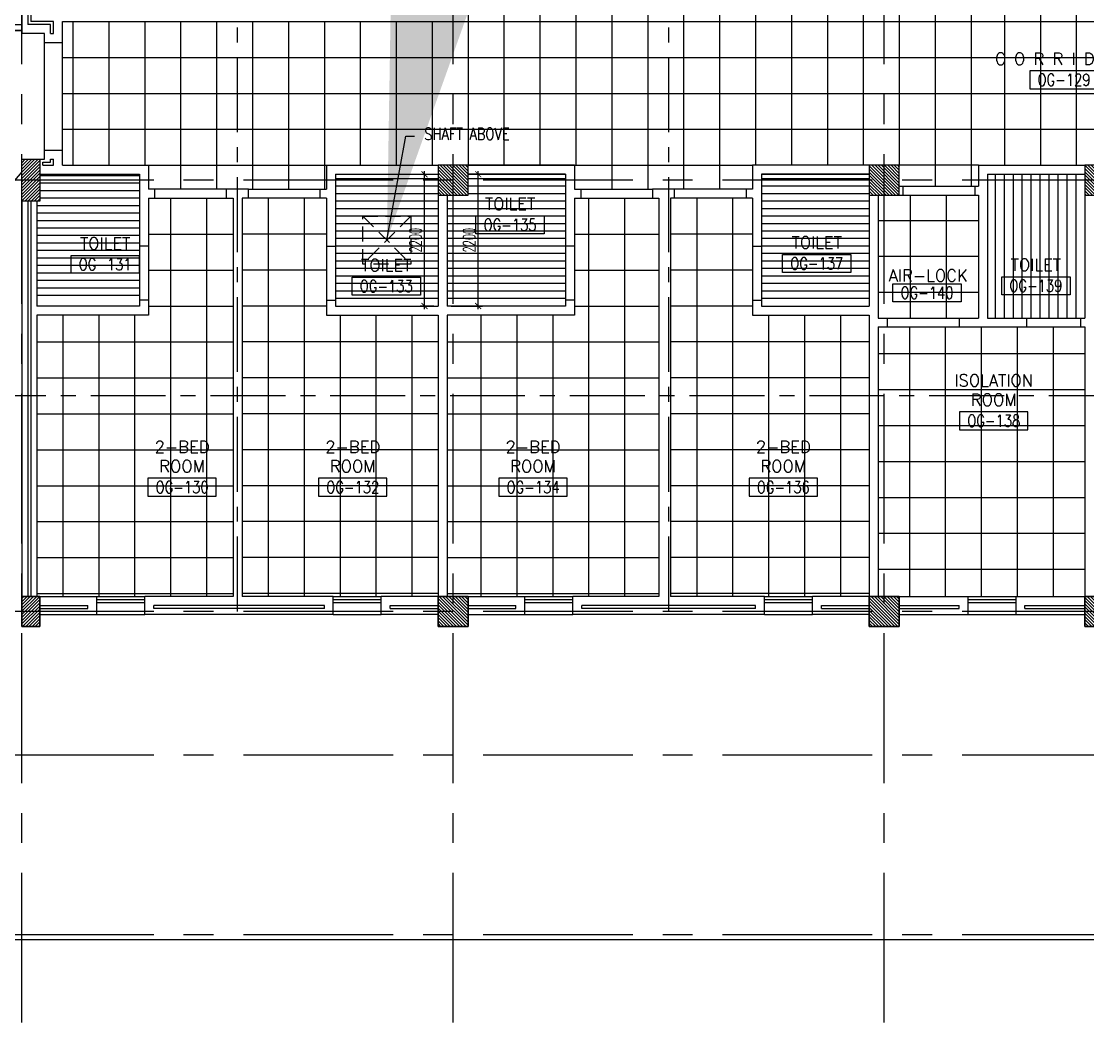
# Model space of a CAD drawing. Extents: x 88852.7 to 88945.7, y 39921.6 to 40001.1.
# Drawn here: x 88902.8 to 88920.61, y 39921.62 to 39938.33 of the extents above; entities that cross this region are included whole.
import ezdxf
from ezdxf.enums import TextEntityAlignment as Align

# ---------------------------------------------------------------- set-up
doc = ezdxf.new("R2010")
doc.units = 0
doc.header["$MEASUREMENT"] = 0
doc.header["$PDMODE"] = 34
for name, pattern in [('CENTER', [2, 1.25, -0.25, 0.25, -0.25]), ('CENTERX2', [4, 2.5, -0.5, 0.5, -0.5]), ('HIDDEN', [0.375, 0.25, -0.125])]:
    doc.linetypes.add(name, pattern=pattern)
doc.layers.get('0').update_dxf_attribs({"color": 4, "linetype": 'CONTINUOUS'})
doc.layers.get('DEFPOINTS').update_dxf_attribs({"linetype": 'CONTINUOUS'})
for name, color, linetype in [('AX-DIM', 4, 'CONTINUOUS'), ('AXES', 11, 'CENTERX2'), ('AXES1', 11, 'CENTER'), ('CEILING', 4, 'CONTINUOUS'), ('COL', 2, 'CONTINUOUS'), ('DIM', 4, 'CONTINUOUS'), ('HAT', 11, 'CONTINUOUS'), ('INSUL', 4, 'CONTINUOUS'), ('RM-BOX', 11, 'CONTINUOUS'), ('RM-NAME', 11, 'CONTINUOUS'), ('RM-NO', 11, 'CONTINUOUS'), ('ROOF', 7, 'CONTINUOUS'), ('SHAFT', 4, 'CONTINUOUS'), ('WALL', 2, 'CONTINUOUS'), ('WIN', 3, 'CONTINUOUS')]:
    doc.layers.add(name, color=color, linetype=linetype)
doc.styles.add('ROMANS', font='ROMANS.shx', dxfattribs={"width": 0.6})
doc.styles.add('SIMPLEX', font='simplex.shx', dxfattribs={"width": 0.8})
doc.dimstyles.new('DIM-OUT', dxfattribs={"dimscale": 0, "dimtxt": 0.24, "dimasz": 0.08, "dimexe": 0.02, "dimexo": 0.02, "dimgap": 0.05, "dimtad": 1, "dimdec": 0, "dimlfac": 1000, "dimzin": 0, "dimtxsty": 'ROMANS', "dimblk1": 'ARCHTICK', "dimblk2": 'ARCHTICK', "dimsah": 1, "dimcen": 0.01, "dimdle": 0.08, "dimclrd": 4, "dimclre": 4, "dimclrt": 2, "dimazin": 3, "dimtp": 2, "dimtm": 2, "dimtfac": 0.114286, "dimtdec": 0, "dimtix": 1, "dimtmove": 0, "dimatfit": 3, "dimtolj": 1, "dimtzin": 0})
doc.dimstyles.new('DIM7', dxfattribs={"dimtxt": 0.24, "dimasz": 0.08, "dimexe": 0.07, "dimexo": 0.05, "dimgap": 0.07, "dimtad": 1, "dimzin": 0, "dimtxsty": 'SIMPLEX', "dimblk": 'ARCHTICK', "dimcen": 0.05, "dimdle": 0.05, "dimclrd": 4, "dimclre": 4, "dimclrt": 2, "dimazin": 3, "dimtp": 2, "dimtm": 2, "dimtfac": 0.114286, "dimtix": 1, "dimtmove": 0, "dimatfit": 3, "dimtolj": 1, "dimtzin": 0})
doc.dimstyles.new('STANDARD_IN', dxfattribs={"dimtxt": 0.2, "dimasz": 0.1, "dimexe": 0.07, "dimexo": 0.07, "dimgap": 0.05, "dimtad": 1, "dimdec": 0, "dimlfac": 1000, "dimzin": 0, "dimtxsty": 'ROMANS', "dimblk": 'ARCHTICK', "dimcen": 0.05, "dimdle": 0.05, "dimclrd": 4, "dimclre": 4, "dimclrt": 2, "dimazin": 3, "dimtfac": 1, "dimtdec": 0, "dimtmove": 0, "dimatfit": 3, "dimtolj": 1, "dimtzin": 0})

# ---------------------------------------------------------------- blocks, each defined once
blk = doc.blocks.new('_ARCHTICK')
at = {"color": 0, "linetype": 'BYBLOCK', "const_width": 0.15}
blk.add_lwpolyline([(-0.5, -0.5), (0.5, 0.5)], dxfattribs=at)
blk = doc.blocks.new('*D36')
at = {"layer": 'AX-DIM', "color": 4}
for p, q in [((88943.63, 39928.23), (88944.33, 39928.23)), ((88944.31, 39928.31), (88944.31, 39922.925)), ((88901.685, 39923.005), (88944.33, 39923.005))]:
    blk.add_line(p, q, dxfattribs=at)
at = {"layer": 'DEFPOINTS', "color": 0}
for p in [(88943.61, 39928.23), (88901.665, 39923.005), (88944.31, 39923.005)]:
    blk.add_point(p, dxfattribs=at)
at = {"layer": 'AX-DIM', "color": 4, "xscale": 0.08, "yscale": 0.08, "zscale": 0.08}
for p, rotation in [((88944.31, 39928.23), 90), ((88944.31, 39923.005), 270)]:
    blk.add_blockref('_ARCHTICK', p, dxfattribs=dict(at, rotation=rotation))
at = {"layer": 'AX-DIM', "color": 2, "insert": (88944.14, 39925.617), "char_height": 0.24, "attachment_point": 5, "rotation": 90, "style": 'ROMANS'}
blk.add_mtext('\\A1;5225', dxfattribs=at)
blk = doc.blocks.new('*D157')
at = {"layer": 'DEFPOINTS', "color": 0, "linetype": 'BYBLOCK'}
for p in [(88910.43, 39935.78), (88910.531, 39935.78), (88909.91, 39933.58)]:
    blk.add_point(p, dxfattribs=at)
at = {"layer": 'DIM', "color": 4, "linetype": 'BYBLOCK'}
for p, q in [((88910.461, 39935.78), (88910.36, 39935.78)), ((88910.43, 39933.53), (88910.43, 39935.83)), ((88909.98, 39933.58), (88910.5, 39933.58))]:
    blk.add_line(p, q, dxfattribs=at)
at = {"layer": 'DIM', "color": 4, "linetype": 'BYBLOCK', "xscale": 0.1, "yscale": 0.1, "zscale": 0.1}
for p, rotation in [((88910.43, 39935.78), 90), ((88910.43, 39933.58), 270)]:
    blk.add_blockref('_ARCHTICK', p, dxfattribs=dict(at, rotation=rotation))
at = {"layer": 'DIM', "color": 2, "linetype": 'BYBLOCK', "insert": (88910.28, 39934.68), "char_height": 0.2, "attachment_point": 5, "rotation": 90, "style": 'ROMANS'}
blk.add_mtext('\\A1;2200', dxfattribs=at)
blk = doc.blocks.new('*D158')
at = {"layer": 'DEFPOINTS', "color": 0, "linetype": 'BYBLOCK'}
for p in [(88909.525, 39935.78), (88909.533, 39935.78), (88909.76, 39933.58)]:
    blk.add_point(p, dxfattribs=at)
at = {"layer": 'DIM', "color": 4, "linetype": 'BYBLOCK'}
for p, q in [((88909.533, 39933.53), (88909.533, 39935.83)), ((88909.595, 39935.78), (88909.603, 39935.78)), ((88909.69, 39933.58), (88909.463, 39933.58))]:
    blk.add_line(p, q, dxfattribs=at)
at = {"layer": 'DIM', "color": 4, "linetype": 'BYBLOCK', "xscale": 0.1, "yscale": 0.1, "zscale": 0.1}
for p, rotation in [((88909.533, 39935.78), 90), ((88909.533, 39933.58), 270)]:
    blk.add_blockref('_ARCHTICK', p, dxfattribs=dict(at, rotation=rotation))
at = {"layer": 'DIM', "color": 2, "linetype": 'BYBLOCK', "insert": (88909.383, 39934.68), "char_height": 0.2, "attachment_point": 5, "rotation": 90, "style": 'ROMANS'}
blk.add_mtext('\\A1;2200', dxfattribs=at)
blk = doc.blocks.new('RM1')
at = {"layer": 'RM-BOX'}
blk.add_lwpolyline([(570, -200), (-570, -200), (-570, -500), (570, -500)], close=True, dxfattribs=at)
at = {"layer": 'RM-NAME', "style": 'ROMANS'}
blk.add_attdef('ROOMNAME1', text='', height=200, dxfattribs=at).set_placement((0, 324), align=Align.MIDDLE)
blk = doc.blocks.new('*X132')
at = {"color": 0}
for p, q in [((238727, 169890), (239227, 170390)), ((238729, 169945), (239174, 170390)), ((238729, 169998), (239121, 170390)), ((238729, 170051), (239067, 170390)), ((238729, 170104), (239014, 170390)), ((238729, 170157), (238961, 170390)), ((238729, 170210), (238908, 170390)), ((238729, 170263), (238855, 170390)), ((238729, 170316), (238802, 170390)), ((238729, 170369), (238749, 170390)), ((238780, 169890), (239229, 170339)), ((238833, 169890), (239229, 170286)), ((238886, 169890), (239229, 170233)), ((238939, 169890), (239229, 170180)), ((238992, 169890), (239229, 170127)), ((239045, 169890), (239229, 170074)), ((239098, 169890), (239229, 170020)), ((239151, 169890), (239229, 169967)), ((239204, 169890), (239229, 169914))]:
    blk.add_line(p, q, dxfattribs=at)
blk = doc.blocks.new('COL50')
at = {"layer": 'COL'}
blk.add_lwpolyline([(-250, 250), (-250, -250), (250, -250), (250, 250)], close=True, dxfattribs=at)
blk = doc.blocks.new('*X130')
at = {"color": 0}
for p, q in [((227929, 169910), (228408, 170390)), ((227929, 169963), (228355, 170390)), ((227929, 170017), (228302, 170390)), ((227929, 170070), (228249, 170390)), ((227929, 170123), (228196, 170390)), ((227929, 170176), (228143, 170390)), ((227929, 170229), (228090, 170390)), ((227929, 170282), (228037, 170390)), ((227929, 170335), (227984, 170390)), ((227961, 169890), (228429, 170357)), ((228014, 169890), (228429, 170304)), ((228067, 169890), (228429, 170251)), ((228120, 169890), (228429, 170198)), ((228173, 169890), (228429, 170145)), ((228226, 169890), (228429, 170092)), ((228279, 169890), (228429, 170039)), ((228332, 169890), (228429, 169986)), ((228385, 169890), (228429, 169933))]:
    blk.add_line(p, q, dxfattribs=at)
blk = doc.blocks.new('*X131')
at = {"color": 0}
for p, q in [((235129, 169898), (235620, 170390)), ((235129, 169951), (235567, 170390)), ((235129, 170004), (235514, 170390)), ((235129, 170057), (235461, 170390)), ((235129, 170110), (235408, 170390)), ((235129, 170163), (235355, 170390)), ((235129, 170216), (235302, 170390)), ((235129, 170269), (235249, 170390)), ((235129, 170322), (235196, 170390)), ((235129, 170375), (235143, 170390)), ((235173, 169890), (235629, 170345)), ((235226, 169890), (235629, 170292)), ((235279, 169890), (235629, 170239)), ((235332, 169890), (235629, 170186)), ((235385, 169890), (235629, 170133)), ((235439, 169890), (235629, 170080)), ((235492, 169890), (235629, 170027)), ((235545, 169890), (235629, 169974)), ((235598, 169890), (235629, 169921))]:
    blk.add_line(p, q, dxfattribs=at)
blk = doc.blocks.new('C11')
at = {"layer": 'HAT'}
h = blk.add_hatch(dxfattribs=at)
h.set_pattern_fill('ANSI31', color=256, scale=300, style=0)
h.set_pattern_definition([(45, (-248556.182, -75061.005), (-26.5165043, 26.5165043), [])])
h.paths.add_polyline_path([(300, 700), (0, 700), (0, 350), (300, 350)])
h.paths.add_polyline_path([(300, 350), (0, 350), (0, 0), (300, 0)])
at = {"layer": 'COL'}
blk.add_lwpolyline([(300, 700), (300, 0), (0, 0), (0, 700)], close=True, dxfattribs=at)
blk = doc.blocks.new('*X127')
at = {"color": 0}
for p, q in [((238729, 177104), (239214, 177590)), ((238729, 177157), (239161, 177590)), ((238729, 177210), (239108, 177590)), ((238729, 177263), (239055, 177590)), ((238729, 177316), (239002, 177590)), ((238729, 177369), (238949, 177590)), ((238729, 177422), (238896, 177590)), ((238729, 177475), (238843, 177590)), ((238729, 177528), (238790, 177590)), ((238729, 177581), (238737, 177590)), ((238767, 177090), (239229, 177551)), ((238820, 177090), (239229, 177498)), ((238873, 177090), (239229, 177445)), ((238926, 177090), (239229, 177392)), ((238979, 177090), (239229, 177339)), ((239032, 177090), (239229, 177286)), ((239085, 177090), (239229, 177233)), ((239138, 177090), (239229, 177180)), ((239191, 177090), (239229, 177127))]:
    blk.add_line(p, q, dxfattribs=at)
blk = doc.blocks.new('*X128')
at = {"color": 0}
for p, q in [((235129, 177110), (235608, 177590)), ((235129, 177163), (235555, 177590)), ((235129, 177217), (235502, 177590)), ((235129, 177270), (235449, 177590)), ((235129, 177323), (235396, 177590)), ((235129, 177376), (235343, 177590)), ((235129, 177429), (235290, 177590)), ((235129, 177482), (235237, 177590)), ((235129, 177535), (235184, 177590)), ((235161, 177090), (235629, 177557)), ((235214, 177090), (235629, 177504)), ((235267, 177090), (235629, 177451)), ((235320, 177090), (235629, 177398)), ((235373, 177090), (235629, 177345)), ((235426, 177090), (235629, 177292)), ((235479, 177090), (235629, 177239)), ((235532, 177090), (235629, 177186)), ((235585, 177090), (235629, 177133))]:
    blk.add_line(p, q, dxfattribs=at)
blk = doc.blocks.new('*X129')
at = {"color": 0}
for p, q in [((227929, 177123), (228395, 177590)), ((227929, 177176), (228342, 177590)), ((227929, 177229), (228289, 177590)), ((227929, 177282), (228236, 177590)), ((227929, 177335), (228183, 177590)), ((227929, 177388), (228130, 177590)), ((227929, 177441), (228077, 177590)), ((227929, 177494), (228024, 177590)), ((227929, 177547), (227971, 177590)), ((227948, 177090), (228429, 177570)), ((228001, 177090), (228429, 177517)), ((228054, 177090), (228429, 177464)), ((228107, 177090), (228429, 177411)), ((228161, 177090), (228429, 177358)), ((228214, 177090), (228429, 177305)), ((228267, 177090), (228429, 177252)), ((228320, 177090), (228429, 177199)), ((228373, 177090), (228429, 177146))]:
    blk.add_line(p, q, dxfattribs=at)
blk = doc.blocks.new('C-300')
at = {"layer": 'HAT', "linetype": 'BYBLOCK', "ltscale": 0.3}
h = blk.add_hatch(dxfattribs=at)
h.set_pattern_fill('ANSI31', color=8, scale=300, style=0)
h.set_pattern_definition([(45, (-258496.182, -82361.005), (-26.5165043, 26.5165043), [])])
h.paths.add_polyline_path([(300, 500), (0, 500), (0, 250), (300, 250)])
h.paths.add_polyline_path([(300, 250), (0, 250), (0, 0), (300, 0)])
at = {"layer": 'COL'}
blk.add_lwpolyline([(0, 500), (300, 500), (300, 0), (0, 0)], close=True, dxfattribs=at)

msp = doc.modelspace()

# ---------------------------------------------------------------- linework, layer by layer
at = {"layer": 'AXES'}
for p, q in [((88910.0103, 39921.6153), (88910.0103, 40000.4279)), ((88917.2103, 39921.6153), (88917.2103, 40000.4279)), ((88902.8103, 39921.6153), (88902.8103, 40000.0779)), ((88945.0103, 39935.6796), (88876.9703, 39935.6796)), ((88945.0103, 39928.4796), (88876.9703, 39928.4796)), ((88945.0103, 39926.0796), (88876.9703, 39926.0796)), ((88945.0103, 39923.0796), (88876.9703, 39923.0796))]:
    msp.add_line(p, q, dxfattribs=at)
at = {"layer": 'AXES1'}
for p, q in [((88906.4103, 39928.4796), (88906.4103, 39987.2996)), ((88913.6103, 39928.4796), (88913.6103, 39987.2996)), ((88935.2103, 39932.0796), (88874.5703, 39932.0796)), ((88935.2103, 39932.0796), (88892.9203, 39932.0796))]:
    msp.add_line(p, q, dxfattribs=at)
at = {"layer": 'CEILING', "linetype": 'CONTINUOUS'}
for p, q in [((88918.0603, 39953.6046), (88918.0603, 39935.5796)), ((88918.6603, 39953.6046), (88918.6603, 39935.5796)), ((88919.2228, 39935.9296), (88919.2228, 39953.6046)), ((88919.8228, 39935.9296), (88919.8228, 39953.6046)), ((88920.4228, 39935.9296), (88920.4228, 39953.6046)), ((88910.8603, 39952.5496), (88910.8603, 39935.9296)), ((88911.4603, 39952.5496), (88911.4603, 39935.9296)), ((88912.0603, 39952.5496), (88912.0603, 39935.9296)), ((88912.6603, 39939.0296), (88912.6603, 39935.5296)), ((88913.2603, 39939.0296), (88913.2603, 39935.5296)), ((88913.8603, 39939.0296), (88913.8603, 39935.5296)), ((88914.4603, 39939.0296), (88914.4603, 39935.5296)), ((88915.0603, 39939.0296), (88915.0603, 39935.9296)), ((88915.6603, 39938.7796), (88915.6603, 39935.9296)), ((88916.2603, 39938.7796), (88916.2603, 39935.9296)), ((88916.8603, 39938.7796), (88916.8603, 39935.9296)), ((88917.4603, 39938.7796), (88917.4603, 39935.9296)), ((88903.6603, 39938.3296), (88903.6603, 39935.9296)), ((88904.2603, 39938.3296), (88904.2603, 39935.9296)), ((88904.8603, 39938.3296), (88904.8603, 39935.9296)), ((88905.4603, 39938.3296), (88905.4603, 39935.5296)), ((88906.0603, 39938.3296), (88906.0603, 39935.5296)), ((88906.6603, 39938.3296), (88906.6603, 39935.5296)), ((88907.2603, 39938.3296), (88907.2603, 39935.5296)), ((88907.8603, 39938.3296), (88907.8603, 39935.5296)), ((88908.4603, 39938.3296), (88908.4603, 39935.9296)), ((88909.0603, 39938.3296), (88909.0603, 39935.9296)), ((88909.6603, 39938.3296), (88909.6603, 39935.9296)), ((88910.2603, 39938.3296), (88927.7603, 39938.3296)), ((88910.2603, 39938.3296), (88910.2603, 39935.9296)), ((88903.4853, 39937.7296), (88934.9603, 39937.7296)), ((88903.4853, 39937.1296), (88934.9603, 39937.1296)), ((88903.4853, 39936.5296), (88934.9603, 39936.5296)), ((88904.9228, 39935.9296), (88907.9489, 39935.9296)), ((88912.0353, 39935.9296), (88915.0103, 39935.9296)), ((88918.7853, 39935.9296), (88917.4603, 39935.9296)), ((88917.6478, 39933.3796), (88917.6478, 39935.4296)), ((88918.2478, 39933.3796), (88918.2478, 39935.4296)), ((88918.7853, 39935.0046), (88917.1103, 39935.0046)), ((88918.7853, 39934.4046), (88917.1103, 39934.4046)), ((88918.7853, 39933.8046), (88917.1103, 39933.8046))]:
    msp.add_line(p, q, dxfattribs=at)
at = {"layer": 'CEILING', "linetype": 'BYBLOCK', "ltscale": 0.3}
for p, q in [((88904.7723, 39935.7546), (88903.1103, 39935.7546)), ((88909.7603, 39935.7046), (88908.0483, 39935.7046)), ((88911.8853, 39935.7046), (88910.2603, 39935.7046)), ((88916.9603, 39935.7046), (88915.1603, 39935.7046)), ((88919.0603, 39935.7796), (88919.0603, 39933.3796)), ((88919.2103, 39935.7796), (88919.2103, 39933.3796)), ((88919.3603, 39935.7796), (88919.3603, 39933.3796)), ((88919.5103, 39935.7796), (88919.5103, 39933.3796)), ((88919.6603, 39935.7796), (88919.6603, 39933.3796)), ((88919.8103, 39935.7796), (88919.8103, 39933.3796)), ((88919.9603, 39935.7796), (88919.9603, 39933.3796)), ((88920.1103, 39935.7796), (88920.1103, 39933.3796)), ((88920.2603, 39935.7796), (88920.2603, 39933.3796)), ((88920.4103, 39935.7796), (88920.4103, 39933.3796)), ((88904.7723, 39935.6296), (88903.1103, 39935.6296)), ((88904.7723, 39935.5046), (88903.1103, 39935.5046)), ((88909.7603, 39935.5796), (88908.0483, 39935.5796)), ((88911.8853, 39935.5796), (88910.2603, 39935.5796)), ((88916.9603, 39935.5796), (88915.1603, 39935.5796)), ((88904.7723, 39935.3796), (88903.1103, 39935.3796)), ((88905.2978, 39928.7296), (88905.2978, 39935.3796)), ((88905.8978, 39928.7296), (88905.8978, 39935.3796)), ((88906.9228, 39935.3796), (88906.9228, 39928.7296)), ((88907.5228, 39935.3796), (88907.5228, 39928.7296)), ((88909.7603, 39935.4546), (88908.0483, 39935.4546)), ((88909.7603, 39935.3296), (88908.0483, 39935.3296)), ((88911.8853, 39935.3296), (88909.9103, 39935.3296)), ((88911.8853, 39935.4546), (88910.2603, 39935.4546)), ((88912.279, 39928.7296), (88912.279, 39935.3796)), ((88912.879, 39928.7296), (88912.879, 39935.3796)), ((88914.0788, 39935.3796), (88914.0788, 39928.7296)), ((88914.6788, 39935.3796), (88914.6788, 39928.7296)), ((88916.9603, 39935.4546), (88915.1603, 39935.4546)), ((88916.9603, 39935.3296), (88915.1603, 39935.3296)), ((88904.7723, 39935.2546), (88903.0603, 39935.2546)), ((88909.7603, 39935.2046), (88908.0483, 39935.2046)), ((88911.8853, 39935.2046), (88909.9103, 39935.2046)), ((88916.9603, 39935.2046), (88915.1603, 39935.2046)), ((88904.7723, 39935.1296), (88903.0603, 39935.1296)), ((88904.7723, 39935.0046), (88903.0603, 39935.0046)), ((88909.7603, 39935.0796), (88908.0483, 39935.0796)), ((88911.8853, 39935.0796), (88909.9103, 39935.0796)), ((88916.9603, 39935.0796), (88915.1603, 39935.0796)), ((88904.7723, 39934.8796), (88903.0603, 39934.8796)), ((88909.7603, 39934.9546), (88908.0483, 39934.9546)), ((88909.7603, 39934.8296), (88908.0483, 39934.8296)), ((88911.8853, 39934.9546), (88909.9103, 39934.9546)), ((88911.8853, 39934.8296), (88909.9103, 39934.8296)), ((88916.9603, 39934.9546), (88915.1603, 39934.9546)), ((88916.9603, 39934.8296), (88915.1603, 39934.8296)), ((88904.7723, 39934.7546), (88903.0603, 39934.7546)), ((88904.7723, 39934.6296), (88903.0603, 39934.6296)), ((88904.9228, 39934.7796), (88906.3353, 39934.7796)), ((88907.8983, 39934.7796), (88906.4853, 39934.7796)), ((88909.7603, 39934.7046), (88908.0483, 39934.7046)), ((88911.8853, 39934.7046), (88909.9103, 39934.7046)), ((88912.0353, 39934.7796), (88913.4478, 39934.7796)), ((88915.0103, 39934.7796), (88913.6418, 39934.7796)), ((88916.9603, 39934.7046), (88915.1603, 39934.7046)), ((88904.7723, 39934.5046), (88903.0603, 39934.5046)), ((88909.7603, 39934.5796), (88908.0483, 39934.5796)), ((88909.7603, 39934.4546), (88908.0483, 39934.4546)), ((88911.8853, 39934.5796), (88909.9103, 39934.5796)), ((88911.8853, 39934.4546), (88909.9103, 39934.4546)), ((88916.9603, 39934.5796), (88915.1603, 39934.5796)), ((88916.9603, 39934.4546), (88915.1603, 39934.4546)), ((88904.7723, 39934.3796), (88903.0603, 39934.3796)), ((88904.7723, 39934.2546), (88903.0603, 39934.2546)), ((88909.7603, 39934.3296), (88908.0483, 39934.3296)), ((88911.8853, 39934.3296), (88909.9103, 39934.3296)), ((88916.9603, 39934.3296), (88915.1603, 39934.3296)), ((88904.7723, 39934.1296), (88903.0603, 39934.1296)), ((88904.9228, 39934.1796), (88906.3353, 39934.1796)), ((88907.8983, 39934.1796), (88906.4853, 39934.1796)), ((88909.7603, 39934.2046), (88908.0483, 39934.2046)), ((88909.7603, 39934.0796), (88908.0483, 39934.0796)), ((88911.8853, 39934.2046), (88909.9103, 39934.2046)), ((88911.8853, 39934.0796), (88909.9103, 39934.0796)), ((88912.0353, 39934.1796), (88913.4478, 39934.1796)), ((88915.0103, 39934.1796), (88913.6418, 39934.1796)), ((88916.9603, 39934.2046), (88915.1603, 39934.2046)), ((88916.9603, 39934.0796), (88915.1603, 39934.0796)), ((88904.7723, 39934.0046), (88903.0603, 39934.0046)), ((88909.7603, 39933.9546), (88908.0483, 39933.9546)), ((88911.8853, 39933.9546), (88909.9103, 39933.9546)), ((88916.9603, 39933.9546), (88915.1603, 39933.9546)), ((88904.7723, 39933.8796), (88903.0603, 39933.8796)), ((88904.7723, 39933.7546), (88903.0603, 39933.7546)), ((88909.7603, 39933.8296), (88908.0483, 39933.8296)), ((88911.8853, 39933.8296), (88909.9103, 39933.8296)), ((88916.9603, 39933.8296), (88915.1603, 39933.8296)), ((88904.9228, 39933.5796), (88906.3353, 39933.5796)), ((88907.8983, 39933.5796), (88906.4853, 39933.5796)), ((88909.7603, 39933.7046), (88908.0483, 39933.7046)), ((88911.8853, 39933.7046), (88909.9103, 39933.7046)), ((88912.0353, 39933.5796), (88913.4478, 39933.5796)), ((88915.0103, 39933.5796), (88913.6418, 39933.5796)), ((88916.9603, 39933.7046), (88915.1603, 39933.7046)), ((88903.4978, 39928.7296), (88903.4978, 39933.4296)), ((88904.0978, 39928.7296), (88904.0978, 39933.4296)), ((88904.6978, 39928.7296), (88904.6978, 39933.4296)), ((88908.1228, 39933.4296), (88908.1228, 39928.7296)), ((88908.7228, 39933.4296), (88908.7228, 39928.7296)), ((88909.3228, 39933.4296), (88909.3228, 39928.7296)), ((88910.479, 39928.7296), (88910.479, 39933.4296)), ((88911.079, 39928.7296), (88911.079, 39933.4296)), ((88911.679, 39928.7296), (88911.679, 39933.4296)), ((88915.2788, 39933.4296), (88915.2788, 39928.7296)), ((88915.8788, 39933.4296), (88915.8788, 39928.7296)), ((88916.4788, 39933.4296), (88916.4788, 39928.7296)), ((88917.6353, 39928.7296), (88917.6353, 39933.2296)), ((88918.2353, 39928.7296), (88918.2353, 39933.2296)), ((88918.8353, 39928.7296), (88918.8353, 39933.2296)), ((88919.4353, 39928.7296), (88919.4353, 39933.2296)), ((88920.0353, 39928.7296), (88920.0353, 39933.2296)), ((88903.0603, 39932.9796), (88906.3353, 39932.9796)), ((88909.7603, 39932.9796), (88906.4853, 39932.9796)), ((88909.9103, 39932.9796), (88913.4478, 39932.9796)), ((88916.9603, 39932.9796), (88913.6418, 39932.9796)), ((88920.5603, 39932.7796), (88917.1103, 39932.7796)), ((88903.0603, 39932.3796), (88906.3353, 39932.3796)), ((88909.7603, 39932.3796), (88906.4853, 39932.3796)), ((88909.9103, 39932.3796), (88913.4478, 39932.3796)), ((88916.9603, 39932.3796), (88913.6418, 39932.3796)), ((88920.5603, 39932.1796), (88917.1103, 39932.1796)), ((88903.0603, 39931.7796), (88906.3353, 39931.7796)), ((88909.7603, 39931.7796), (88906.4853, 39931.7796)), ((88909.9103, 39931.7796), (88913.4478, 39931.7796)), ((88916.9603, 39931.7796), (88913.6418, 39931.7796)), ((88920.5603, 39931.5796), (88917.1103, 39931.5796)), ((88903.0603, 39931.1796), (88906.3353, 39931.1796)), ((88909.7603, 39931.1796), (88906.4853, 39931.1796)), ((88909.9103, 39931.1796), (88913.4478, 39931.1796)), ((88916.9603, 39931.1796), (88913.6418, 39931.1796)), ((88920.5603, 39930.9796), (88917.1103, 39930.9796)), ((88903.0603, 39930.5796), (88906.3353, 39930.5796)), ((88909.7603, 39930.5796), (88906.4853, 39930.5796)), ((88909.9103, 39930.5796), (88913.4478, 39930.5796)), ((88916.9603, 39930.5796), (88913.6418, 39930.5796)), ((88920.5603, 39930.3796), (88917.1103, 39930.3796)), ((88903.0603, 39929.9796), (88906.3353, 39929.9796)), ((88909.7603, 39929.9796), (88906.4853, 39929.9796)), ((88909.9103, 39929.9796), (88913.4478, 39929.9796)), ((88916.9603, 39929.9796), (88913.6418, 39929.9796)), ((88920.5603, 39929.7796), (88917.1103, 39929.7796)), ((88903.0603, 39929.3796), (88906.3353, 39929.3796)), ((88909.7603, 39929.3796), (88906.4853, 39929.3796)), ((88909.9103, 39929.3796), (88913.4478, 39929.3796)), ((88916.9603, 39929.3796), (88913.6418, 39929.3796)), ((88920.5603, 39929.1796), (88917.1103, 39929.1796)), ((88903.0603, 39928.7796), (88906.3353, 39928.7796)), ((88909.7603, 39928.7796), (88906.4853, 39928.7796)), ((88909.9103, 39928.7796), (88913.4478, 39928.7796)), ((88916.9603, 39928.7796), (88913.6418, 39928.7796))]:
    msp.add_line(p, q, dxfattribs=at)
at = {"layer": 'COL'}
for points in [[(88910.2603, 39928.7296), (88910.2603, 39928.2296), (88909.7603, 39928.2296), (88909.7603, 39928.7296)], [(88917.4603, 39928.7296), (88917.4603, 39928.2296), (88916.9603, 39928.2296), (88916.9603, 39928.7296)], [(88921.0603, 39928.7296), (88921.0603, 39928.2296), (88920.5603, 39928.2296), (88920.5603, 39928.7296)]]:
    msp.add_lwpolyline(points, close=True, dxfattribs=at)
at = {"layer": 'DEFPOINTS', "color": 0, "linetype": 'CONTINUOUS'}
msp.add_line((88902.8103, 39938.1796), (88900.8616, 39938.1796), dxfattribs=at)
at = {"layer": 'INSUL'}
for p, q in [((88902.9103, 39940.7921), (88902.9103, 39938.2796)), ((88902.9603, 39940.7921), (88902.9603, 39938.3296)), ((88903.2853, 39938.2796), (88902.9103, 39938.2796)), ((88903.3353, 39938.3296), (88902.9603, 39938.3296)), ((88903.2853, 39938.1296), (88903.2853, 39938.2796)), ((88903.3353, 39938.1296), (88903.3353, 39938.3296)), ((88903.2853, 39938.1296), (88903.3353, 39938.1296)), ((88903.1603, 39935.9796), (88903.2853, 39935.9796)), ((88903.1603, 39935.9296), (88903.3353, 39935.9296)), ((88903.2853, 39935.9796), (88903.2853, 39936.0296)), ((88903.2853, 39936.0296), (88903.3353, 39936.0296)), ((88903.3353, 39935.9296), (88903.3353, 39936.0296)), ((88902.9103, 39935.3296), (88902.9103, 39928.7296)), ((88902.9603, 39935.3296), (88902.9603, 39928.7296)), ((88903.1103, 39928.5796), (88903.9103, 39928.5796)), ((88903.9103, 39928.5296), (88903.9103, 39928.5796)), ((88905.0103, 39928.5296), (88905.0103, 39928.5796)), ((88907.8603, 39928.5796), (88905.0103, 39928.5796)), ((88907.8603, 39928.5296), (88907.8603, 39928.5796)), ((88908.9603, 39928.5296), (88908.9603, 39928.5796)), ((88908.9603, 39928.5796), (88909.7603, 39928.5796)), ((88910.2603, 39928.5796), (88911.0603, 39928.5796)), ((88911.0603, 39928.5296), (88911.0603, 39928.5796)), ((88912.1603, 39928.5296), (88912.1603, 39928.5796)), ((88915.0603, 39928.5796), (88912.1603, 39928.5796)), ((88915.0603, 39928.5296), (88915.0603, 39928.5796)), ((88916.1603, 39928.5796), (88916.9603, 39928.5796)), ((88916.1603, 39928.5296), (88916.1603, 39928.5796)), ((88917.4603, 39928.5796), (88918.4603, 39928.5796)), ((88918.4603, 39928.5296), (88918.4603, 39928.5796)), ((88919.5603, 39928.5796), (88920.5603, 39928.5796)), ((88919.5603, 39928.5296), (88919.5603, 39928.5796)), ((88903.1103, 39928.5296), (88903.9103, 39928.5296)), ((88907.8603, 39928.5296), (88905.0103, 39928.5296)), ((88908.9603, 39928.5296), (88909.7603, 39928.5296)), ((88910.2603, 39928.5296), (88911.0603, 39928.5296)), ((88915.0603, 39928.5296), (88912.1603, 39928.5296)), ((88916.1603, 39928.5296), (88916.9603, 39928.5296)), ((88917.4603, 39928.5296), (88918.4603, 39928.5296)), ((88919.5603, 39928.5296), (88920.5603, 39928.5296))]:
    msp.add_line(p, q, dxfattribs=at)
at = {"layer": 'ROOF'}
for p, q in [((88893.1903, 39938.2796), (88902.8103, 39938.2796)), ((88893.1903, 39938.1796), (88902.8103, 39938.1796))]:
    msp.add_line(p, q, dxfattribs=at)
at = {"layer": 'SHAFT'}
msp.add_line((88902.8103, 39935.8196), (88896.4153, 39928.3796), dxfattribs=at)
at = {"layer": 'SHAFT', "linetype": 'HIDDEN'}
for p, q in [((88908.5043, 39935.0796), (88909.3043, 39934.2796)), ((88909.3043, 39935.0796), (88908.5043, 39934.2796))]:
    msp.add_line(p, q, dxfattribs=at)
msp.add_lwpolyline([(88908.5043, 39935.0796), (88909.3043, 39935.0796), (88909.3043, 39934.2796), (88908.5043, 39934.2796)], close=True, dxfattribs=at)
at = {"layer": 'WALL'}
for p, q in [((88902.8103, 39940.9421), (88902.8103, 39938.1296)), ((88910.2603, 39940.4296), (88910.2603, 39938.3296)), ((88903.4853, 39938.3296), (88910.2603, 39938.3296)), ((88903.4853, 39937.9796), (88903.4853, 39938.3296)), ((88903.1853, 39938.1296), (88902.8103, 39938.1296)), ((88903.1853, 39937.9796), (88903.1853, 39938.1296)), ((88903.1853, 39936.0296), (88903.1853, 39937.9796)), ((88903.1853, 39937.9796), (88903.4853, 39937.9796)), ((88903.4853, 39935.9296), (88903.4853, 39937.9796)), ((88903.1853, 39936.1796), (88903.4853, 39936.1796)), ((88902.8103, 39936.0296), (88903.1853, 39936.0296)), ((88902.8103, 39935.9296), (88902.8103, 39936.0296)), ((88902.8103, 39935.9296), (88902.8103, 39936.0296)), ((88903.4853, 39935.9296), (88904.0103, 39935.9296)), ((88904.9228, 39935.9296), (88904.9228, 39935.5296)), ((88907.8983, 39935.9296), (88907.8983, 39935.5296)), ((88912.0353, 39935.9296), (88912.0353, 39935.5296)), ((88915.0103, 39935.9296), (88915.0103, 39935.5296)), ((88918.7853, 39935.9296), (88918.7853, 39935.5796)), ((88903.1103, 39935.7796), (88904.0103, 39935.7796)), ((88903.1103, 39935.7796), (88904.7728, 39935.7796)), ((88904.7728, 39935.7796), (88904.7728, 39933.6796)), ((88908.0483, 39935.7796), (88908.0483, 39933.6796)), ((88911.8853, 39935.7796), (88911.8853, 39934.5796)), ((88915.1603, 39935.7796), (88915.1603, 39933.6796)), ((88918.9353, 39935.7796), (88918.9353, 39933.3796)), ((88906.229, 39935.5296), (88904.9228, 39935.5296)), ((88906.5915, 39935.5296), (88907.8983, 39935.5296)), ((88902.8103, 39935.3296), (88902.8103, 39928.7296)), ((88903.0603, 39935.3296), (88903.0603, 39933.5796)), ((88904.9228, 39935.3796), (88904.9228, 39933.4296)), ((88906.3353, 39935.3796), (88906.3353, 39928.7296)), ((88906.4853, 39935.3796), (88906.4853, 39928.7296)), ((88907.8983, 39935.3796), (88907.8983, 39933.6796)), ((88909.7603, 39935.4296), (88909.7603, 39933.5796)), ((88909.9103, 39935.4296), (88909.9103, 39933.5796)), ((88912.0353, 39935.3796), (88912.0353, 39934.5796)), ((88913.4478, 39935.3796), (88913.4478, 39928.7296)), ((88913.6418, 39935.3796), (88913.6418, 39928.7296)), ((88915.0103, 39935.3796), (88915.0103, 39933.6796)), ((88916.9603, 39935.4296), (88916.9603, 39933.5796)), ((88917.1103, 39935.4296), (88917.1103, 39933.3796)), ((88918.7853, 39935.4296), (88918.7853, 39933.3796)), ((88920.5603, 39935.4296), (88920.5603, 39933.3796)), ((88904.9228, 39934.5796), (88904.7728, 39934.5796)), ((88907.8983, 39934.5796), (88908.0483, 39934.5796)), ((88912.0353, 39934.5796), (88911.8853, 39934.5796)), ((88911.8853, 39934.5796), (88911.8853, 39933.5796)), ((88912.0353, 39934.5796), (88912.0353, 39933.4296)), ((88915.0103, 39934.5796), (88915.1603, 39934.5796)), ((88904.7723, 39933.5796), (88903.0603, 39933.5796)), ((88904.7723, 39933.6796), (88904.7723, 39933.5796)), ((88904.9228, 39933.6796), (88904.7728, 39933.6796)), ((88907.8983, 39933.6796), (88908.0483, 39933.6796)), ((88907.8983, 39933.6796), (88907.8983, 39933.4296)), ((88908.0483, 39933.6796), (88908.0483, 39933.5796)), ((88908.0483, 39933.5796), (88909.7603, 39933.5796)), ((88911.8853, 39933.5796), (88909.9103, 39933.5796)), ((88912.0353, 39933.6796), (88911.8853, 39933.6796)), ((88915.0103, 39933.6796), (88915.1603, 39933.6796)), ((88915.0103, 39933.6796), (88915.0103, 39933.4296)), ((88915.1603, 39933.6796), (88915.1603, 39933.5796)), ((88915.1603, 39933.5796), (88916.9603, 39933.5796)), ((88904.9228, 39933.4296), (88903.0603, 39933.4296)), ((88903.0603, 39933.4296), (88903.0603, 39928.7296)), ((88907.8983, 39933.4296), (88909.7603, 39933.4296)), ((88909.7603, 39933.4296), (88909.7603, 39928.7296)), ((88912.0353, 39933.4296), (88909.9103, 39933.4296)), ((88909.9103, 39933.4296), (88909.9103, 39928.7296)), ((88915.0103, 39933.4296), (88916.9603, 39933.4296)), ((88916.9603, 39933.4296), (88916.9603, 39928.7296)), ((88919.5853, 39933.3796), (88919.5853, 39933.2296)), ((88920.4853, 39933.3796), (88920.4853, 39933.2296)), ((88917.1103, 39933.2296), (88917.1103, 39928.7296)), ((88920.5603, 39933.2296), (88920.5603, 39928.7296)), ((88903.1103, 39928.7296), (88904.0603, 39928.7296)), ((88904.0603, 39928.4296), (88904.0603, 39928.7296)), ((88904.8603, 39928.4296), (88904.8603, 39928.7296)), ((88906.3353, 39928.7296), (88904.8603, 39928.7296)), ((88908.0103, 39928.7296), (88906.4853, 39928.7296)), ((88908.0103, 39928.4296), (88908.0103, 39928.7296)), ((88908.8103, 39928.4296), (88908.8103, 39928.7296)), ((88909.7603, 39928.7296), (88908.8103, 39928.7296)), ((88910.2603, 39928.7296), (88911.2103, 39928.7296)), ((88911.2103, 39928.4296), (88911.2103, 39928.7296)), ((88912.0103, 39928.4296), (88912.0103, 39928.7296)), ((88913.4478, 39928.7296), (88912.0103, 39928.7296)), ((88915.2103, 39928.7296), (88913.6418, 39928.7296)), ((88915.2103, 39928.4296), (88915.2103, 39928.7296)), ((88916.0103, 39928.4296), (88916.0103, 39928.7296)), ((88916.9603, 39928.7296), (88916.0103, 39928.7296)), ((88917.4603, 39928.7296), (88918.6103, 39928.7296)), ((88918.6103, 39928.4296), (88918.6103, 39928.7296)), ((88919.4103, 39928.4296), (88919.4103, 39928.7296)), ((88919.4103, 39928.7296), (88920.5603, 39928.7296)), ((88903.1103, 39928.4296), (88904.0603, 39928.4296)), ((88908.0103, 39928.4296), (88904.8603, 39928.4296)), ((88909.7603, 39928.4296), (88908.8103, 39928.4296)), ((88910.2603, 39928.4296), (88911.2103, 39928.4296)), ((88915.2103, 39928.4296), (88912.0103, 39928.4296)), ((88916.9603, 39928.4296), (88916.0103, 39928.4296)), ((88917.4603, 39928.4296), (88918.6103, 39928.4296)), ((88919.4103, 39928.4296), (88920.5603, 39928.4296))]:
    msp.add_line(p, q, dxfattribs=at)
at = {"layer": 'WALL', "linetype": 'BYBLOCK'}
for p, q in [((88910.2603, 39940.4296), (88910.2603, 39938.3296)), ((88903.4853, 39935.9296), (88904.9228, 39935.9296)), ((88907.8983, 39935.9296), (88909.7603, 39935.9296)), ((88910.2603, 39935.9296), (88912.0353, 39935.9296)), ((88912.0353, 39935.9296), (88910.2603, 39935.9296)), ((88916.9603, 39935.9296), (88915.0103, 39935.9296)), ((88918.7853, 39935.9296), (88920.5583, 39935.9296)), ((88908.0483, 39935.7796), (88909.7603, 39935.7796)), ((88910.2603, 39935.7796), (88911.8853, 39935.7796)), ((88911.8853, 39935.7796), (88910.2603, 39935.7796)), ((88916.9603, 39935.7796), (88915.1603, 39935.7796)), ((88915.1603, 39935.7796), (88916.9603, 39935.7796)), ((88918.9353, 39935.7796), (88920.5583, 39935.7796)), ((88905.029, 39935.3796), (88905.029, 39935.5296)), ((88906.229, 39935.3796), (88906.229, 39935.5296)), ((88906.5915, 39935.5296), (88906.229, 39935.5296)), ((88906.5915, 39935.3796), (88906.5915, 39935.5296)), ((88907.7915, 39935.3796), (88907.7915, 39935.5296)), ((88912.0353, 39935.5296), (88913.3415, 39935.5296)), ((88914.904, 39935.5296), (88913.3415, 39935.5296)), ((88915.0103, 39935.5296), (88914.904, 39935.5296)), ((88917.4603, 39935.5796), (88918.7228, 39935.5796)), ((88918.7228, 39935.5796), (88918.7853, 39935.5796)), ((88904.9228, 39935.3796), (88906.229, 39935.3796)), ((88906.229, 39935.3796), (88906.3353, 39935.3796)), ((88906.5915, 39935.3796), (88906.4853, 39935.3796)), ((88907.8983, 39935.3796), (88906.5915, 39935.3796)), ((88912.0353, 39935.3796), (88913.3415, 39935.3796)), ((88913.3415, 39935.3796), (88913.4478, 39935.3796)), ((88914.904, 39935.3796), (88913.6418, 39935.3796)), ((88915.0103, 39935.3796), (88914.904, 39935.3796)), ((88917.4603, 39935.4296), (88918.7228, 39935.4296)), ((88918.7228, 39935.4296), (88918.7853, 39935.4296)), ((88917.1103, 39933.3796), (88917.2603, 39933.3796)), ((88917.2603, 39933.3796), (88918.7853, 39933.3796)), ((88918.9353, 39933.3796), (88920.4853, 39933.3796)), ((88920.4853, 39933.3796), (88920.5603, 39933.3796)), ((88917.1103, 39933.2296), (88917.2603, 39933.2296)), ((88917.2603, 39933.2296), (88920.4853, 39933.2296)), ((88920.4853, 39933.2296), (88920.5603, 39933.2296))]:
    msp.add_line(p, q, dxfattribs=at)
at = {"layer": 'WALL', "color": 2, "linetype": 'BYBLOCK'}
for p, q in [((88912.1415, 39935.5296), (88912.1415, 39935.3796)), ((88913.3415, 39935.5296), (88913.3415, 39935.3796)), ((88913.704, 39935.5296), (88913.704, 39935.3796)), ((88914.904, 39935.5296), (88914.904, 39935.3796)), ((88917.5228, 39935.5796), (88917.5228, 39935.4296)), ((88918.7228, 39935.5796), (88918.7228, 39935.4296)), ((88917.2603, 39933.3796), (88917.2603, 39933.2296)), ((88918.4603, 39933.3796), (88918.4603, 39933.2296))]:
    msp.add_line(p, q, dxfattribs=at)
at = {"layer": 'WALL', "linetype": 'BYBLOCK', "ltscale": 0.3}
for points in [[(88903.1103, 39935.3296), (88902.8103, 39935.3296), (88902.8103, 39936.0296), (88903.1103, 39936.0296)], [(88909.7603, 39935.4296), (88910.2603, 39935.4296), (88910.2603, 39935.9296), (88909.7603, 39935.9296)], [(88916.9603, 39935.4296), (88917.4603, 39935.4296), (88917.4603, 39935.9296), (88916.9603, 39935.9296)], [(88920.5603, 39935.4296), (88921.0603, 39935.4296), (88921.0603, 39935.9296), (88920.5603, 39935.9296)], [(88902.8103, 39928.2296), (88903.1103, 39928.2296), (88903.1103, 39928.7296), (88902.8103, 39928.7296)], [(88909.7603, 39928.2296), (88910.2603, 39928.2296), (88910.2603, 39928.7296), (88909.7603, 39928.7296)], [(88916.9603, 39928.2296), (88917.4603, 39928.2296), (88917.4603, 39928.7296), (88916.9603, 39928.7296)], [(88920.5603, 39928.2296), (88921.0603, 39928.2296), (88921.0603, 39928.7296), (88920.5603, 39928.7296)]]:
    msp.add_lwpolyline(points, close=True, dxfattribs=at)
at = {"layer": 'WIN', "color": 1}
msp.add_line((88903.1603, 39935.9296), (88903.1603, 39935.9796), dxfattribs=at)
at = {"layer": 'WIN'}
for p, q in [((88904.0603, 39928.7296), (88904.8603, 39928.7296)), ((88904.0603, 39928.6796), (88904.8603, 39928.6796)), ((88904.0603, 39928.6296), (88904.8603, 39928.6296)), ((88908.0103, 39928.7296), (88908.8103, 39928.7296)), ((88908.0103, 39928.6796), (88908.8103, 39928.6796)), ((88908.0103, 39928.6296), (88908.8103, 39928.6296)), ((88911.2103, 39928.7296), (88912.0103, 39928.7296)), ((88911.2103, 39928.6796), (88912.0103, 39928.6796)), ((88911.2103, 39928.6296), (88912.0103, 39928.6296)), ((88915.2103, 39928.7296), (88916.0103, 39928.7296)), ((88915.2103, 39928.6796), (88916.0103, 39928.6796)), ((88915.2103, 39928.6296), (88916.0103, 39928.6296)), ((88918.6103, 39928.7296), (88919.4103, 39928.7296)), ((88918.6103, 39928.6796), (88919.4103, 39928.6796)), ((88918.6103, 39928.6296), (88919.4103, 39928.6296)), ((88904.0603, 39928.4296), (88904.8603, 39928.4296)), ((88908.0103, 39928.4296), (88908.8103, 39928.4296)), ((88911.2103, 39928.4296), (88912.0103, 39928.4296)), ((88915.2103, 39928.4296), (88916.0103, 39928.4296)), ((88918.6103, 39928.4296), (88919.4103, 39928.4296))]:
    msp.add_line(p, q, dxfattribs=at)

# ---------------------------------------------------------------- block references
at = {"layer": 'COL', "linetype": 'BYBLOCK', "xscale": 0.001, "yscale": 0.001, "zscale": 0.001}
msp.add_blockref('C11', (88902.8103, 39935.3296), dxfattribs=at)
at = {"layer": 'COL', "xscale": 0.001, "yscale": 0.001, "zscale": 0.001, "rotation": 180}
for p in [(88910.0103, 39935.6796), (88917.2103, 39935.6796), (88920.8103, 39935.6796)]:
    msp.add_blockref('COL50', p, dxfattribs=at)
at = {"layer": 'COL', "color": 6, "linetype": 'BYBLOCK', "ltscale": 0.3, "xscale": 0.001, "yscale": 0.001, "zscale": 0.001}
msp.add_blockref('C-300', (88902.8103, 39928.2296), dxfattribs=at)
at = {"layer": 'HAT', "xscale": -0.001, "yscale": 0.001, "zscale": 0.001, "rotation": 180}
for name in ['*X130', '*X131', '*X132', '*X129', '*X128', '*X127']:
    msp.add_blockref(name, (88681.8317, 40105.8193), dxfattribs=at)
at = {"layer": 'RM-NAME'}
ref = msp.add_blockref('RM1', (88920.2124, 39937.7073), dxfattribs=dict(at, xscale=0.001, yscale=0.001, zscale=0.001))
ref.add_attrib('ROOMNO', 'OG-129', dxfattribs={"layer": 'RM-NO', "height": 0.2, "style": 'ROMANS', "width": 0.8}).set_placement((88920.2124, 39937.3573), align=Align.MIDDLE)
ref.add_attrib('ROOMNAME2', 'C O R R I D O R', dxfattribs={"height": 0.2, "style": 'ROMANS'}).set_placement((88920.2124, 39937.7073), align=Align.MIDDLE)
ref = msp.add_blockref('RM1', (88910.9617, 39935.284), dxfattribs=dict(at, xscale=-0.001, yscale=0.001, zscale=0.001))
ref.add_attrib('ROOMNO', 'OG-135', dxfattribs={"layer": 'RM-NO', "height": 0.2, "style": 'ROMANS', "width": 0.8}).set_placement((88910.9617, 39934.934), align=Align.MIDDLE)
ref.add_attrib('ROOMNAME2', 'TOILET', dxfattribs={"height": 0.2, "style": 'ROMANS'}).set_placement((88910.9617, 39935.284), align=Align.MIDDLE)
ref = msp.add_blockref('RM1', (88904.2006, 39934.6256), dxfattribs=dict(at, xscale=-0.001, yscale=0.001, zscale=0.001))
ref.add_attrib('ROOMNO', 'OG-131', dxfattribs={"layer": 'RM-NO', "height": 0.2, "style": 'ROMANS', "width": 0.8}).set_placement((88904.2006, 39934.2756), align=Align.MIDDLE)
ref.add_attrib('ROOMNAME2', 'TOILET', dxfattribs={"height": 0.2, "style": 'ROMANS'}).set_placement((88904.2006, 39934.6256), align=Align.MIDDLE)
ref = msp.add_blockref('RM1', (88916.0829, 39934.6408), dxfattribs=dict(at, xscale=-0.001, yscale=0.001, zscale=0.001))
ref.add_attrib('ROOMNO', 'OG-137', dxfattribs={"layer": 'RM-NO', "height": 0.2, "style": 'ROMANS', "width": 0.8}).set_placement((88916.0829, 39934.2908), align=Align.MIDDLE)
ref.add_attrib('ROOMNAME2', 'TOILET', dxfattribs={"height": 0.2, "style": 'ROMANS'}).set_placement((88916.0829, 39934.6408), align=Align.MIDDLE)
ref = msp.add_blockref('RM1', (88908.8939, 39934.2611), dxfattribs=dict(at, xscale=-0.001, yscale=0.001, zscale=0.001))
ref.add_attrib('ROOMNO', 'OG-133', dxfattribs={"layer": 'RM-NO', "height": 0.2, "style": 'ROMANS', "width": 0.8}).set_placement((88908.8939, 39933.9111), align=Align.MIDDLE)
ref.add_attrib('ROOMNAME2', 'TOILET', dxfattribs={"height": 0.2, "style": 'ROMANS'}).set_placement((88908.8939, 39934.2611), align=Align.MIDDLE)
ref = msp.add_blockref('RM1', (88919.7421, 39934.2688), dxfattribs=dict(at, xscale=-0.001, yscale=0.001, zscale=0.001))
ref.add_attrib('ROOMNO', 'OG-139', dxfattribs={"layer": 'RM-NO', "height": 0.2, "style": 'ROMANS', "width": 0.8}).set_placement((88919.7421, 39933.9188), align=Align.MIDDLE)
ref.add_attrib('ROOMNAME2', 'TOILET', dxfattribs={"height": 0.2, "style": 'ROMANS'}).set_placement((88919.7421, 39934.2688), align=Align.MIDDLE)
ref = msp.add_blockref('RM1', (88917.9238, 39934.152), dxfattribs=dict(at, xscale=-0.001, yscale=0.001, zscale=0.001))
ref.add_attrib('ROOMNO', 'OG-140', dxfattribs={"layer": 'RM-NO', "height": 0.2, "style": 'ROMANS', "width": 0.8}).set_placement((88917.9238, 39933.802), align=Align.MIDDLE)
ref.add_attrib('ROOMNAME2', 'AIR-LOCK', dxfattribs={"height": 0.2, "style": 'ROMANS'}).set_placement((88917.9446, 39934.0896), align=Align.MIDDLE)
ref = msp.add_blockref('RM1', (88919.039, 39932.0147), dxfattribs=dict(at, xscale=0.001, yscale=0.001, zscale=0.001))
ref.add_attrib('ROOMNO', 'OG-138', dxfattribs={"layer": 'RM-NO', "height": 0.2, "style": 'ROMANS', "width": 0.8}).set_placement((88919.039, 39931.6647), align=Align.MIDDLE)
ref.add_attrib('ROOMNAME2', 'ROOM', dxfattribs={"height": 0.2, "style": 'ROMANS'}).set_placement((88919.039, 39932.0147), align=Align.MIDDLE)
ref.add_attrib('ROOMNAME1', 'ISOLATION', dxfattribs={"height": 0.2, "style": 'ROMANS'}).set_placement((88919.039, 39932.3386), align=Align.MIDDLE)
ref = msp.add_blockref('RM1', (88905.4849, 39930.9045), dxfattribs=dict(at, xscale=0.001, yscale=0.001, zscale=0.001))
ref.add_attrib('ROOMNO', 'OG-130', dxfattribs={"layer": 'RM-NO', "height": 0.2, "style": 'ROMANS', "width": 0.8}).set_placement((88905.4849, 39930.5545), align=Align.MIDDLE)
ref.add_attrib('ROOMNAME2', 'ROOM', dxfattribs={"height": 0.2, "style": 'ROMANS'}).set_placement((88905.4849, 39930.9045), align=Align.MIDDLE)
ref.add_attrib('ROOMNAME1', '2-BED', dxfattribs={"height": 0.2, "style": 'ROMANS'}).set_placement((88905.4849, 39931.2283), align=Align.MIDDLE)
ref = msp.add_blockref('RM1', (88908.3348, 39930.9045), dxfattribs=dict(at, xscale=0.001, yscale=0.001, zscale=0.001))
ref.add_attrib('ROOMNO', 'OG-132', dxfattribs={"layer": 'RM-NO', "height": 0.2, "style": 'ROMANS', "width": 0.8}).set_placement((88908.3348, 39930.5545), align=Align.MIDDLE)
ref.add_attrib('ROOMNAME2', 'ROOM', dxfattribs={"height": 0.2, "style": 'ROMANS'}).set_placement((88908.3348, 39930.9045), align=Align.MIDDLE)
ref.add_attrib('ROOMNAME1', '2-BED', dxfattribs={"height": 0.2, "style": 'ROMANS'}).set_placement((88908.3348, 39931.2283), align=Align.MIDDLE)
ref = msp.add_blockref('RM1', (88911.3456, 39930.9045), dxfattribs=dict(at, xscale=0.001, yscale=0.001, zscale=0.001))
ref.add_attrib('ROOMNO', 'OG-134', dxfattribs={"layer": 'RM-NO', "height": 0.2, "style": 'ROMANS', "width": 0.8}).set_placement((88911.3456, 39930.5545), align=Align.MIDDLE)
ref.add_attrib('ROOMNAME2', 'ROOM', dxfattribs={"height": 0.2, "style": 'ROMANS'}).set_placement((88911.3456, 39930.9045), align=Align.MIDDLE)
ref.add_attrib('ROOMNAME1', '2-BED', dxfattribs={"height": 0.2, "style": 'ROMANS'}).set_placement((88911.3456, 39931.2283), align=Align.MIDDLE)
ref = msp.add_blockref('RM1', (88915.5244, 39930.9045), dxfattribs=dict(at, xscale=0.001, yscale=0.001, zscale=0.001))
ref.add_attrib('ROOMNO', 'OG-136', dxfattribs={"layer": 'RM-NO', "height": 0.2, "style": 'ROMANS', "width": 0.8}).set_placement((88915.5244, 39930.5545), align=Align.MIDDLE)
ref.add_attrib('ROOMNAME2', 'ROOM', dxfattribs={"height": 0.2, "style": 'ROMANS'}).set_placement((88915.5244, 39930.9045), align=Align.MIDDLE)
ref.add_attrib('ROOMNAME1', '2-BED', dxfattribs={"height": 0.2, "style": 'ROMANS'}).set_placement((88915.5244, 39931.2283), align=Align.MIDDLE)

# ---------------------------------------------------------------- texts
at = {"layer": 'SHAFT', "color": 4, "style": 'ROMANS', "width": 0.8}
msp.add_text('SHAFT ABOVE', height=0.2, dxfattribs=at).set_placement((88910.241, 39936.4529), align=Align.MIDDLE)

# ---------------------------------------------------------------- dimensions: what is measured, and where the dimension line sits
at = {"layer": 'AX-DIM'}
dim = msp.add_linear_dim(base=(88944.3103, 39923.0046), p1=(88943.6103, 39928.2296), p2=(88901.6653, 39923.0046), angle=270, dimstyle='DIM-OUT', override={"dimscale": 1}, dxfattribs=at)
dim.commit()
dim.dimension.update_dxf_attribs({"geometry": '*D36', "text_midpoint": (88944.1403, 39925.6171)})
at = {"layer": 'DIM', "linetype": 'BYBLOCK', "ltscale": 0.3}
for base, p1, p2, picture, middle in [((88909.5334, 39935.7796), (88909.7603, 39933.5796), (88909.5251, 39935.7796), '*D158', (88909.3834, 39934.6796)), ((88910.4305, 39935.7796), (88909.9103, 39933.5796), (88910.5306, 39935.7796), '*D157', (88910.2805, 39934.6796))]:
    dim = msp.add_linear_dim(base=base, p1=p1, p2=p2, angle=90, dimstyle='STANDARD_IN', dxfattribs=at)
    dim.commit()
    dim.dimension.update_dxf_attribs({"geometry": picture, "text_midpoint": middle})

# ---------------------------------------------------------------- leaders
at = {"layer": 'SHAFT', "color": 6, "linetype": 'BYBLOCK', "ltscale": 0.3}
msp.add_leader([(88908.9043, 39934.6796), (88909.219, 39936.4141), (88909.3667, 39936.4141)], dimstyle='DIM7', override={"dimasz": 200, "dimgap": 70, "dimtad": 0}, dxfattribs=at)

doc.saveas('drawing.dxf')
